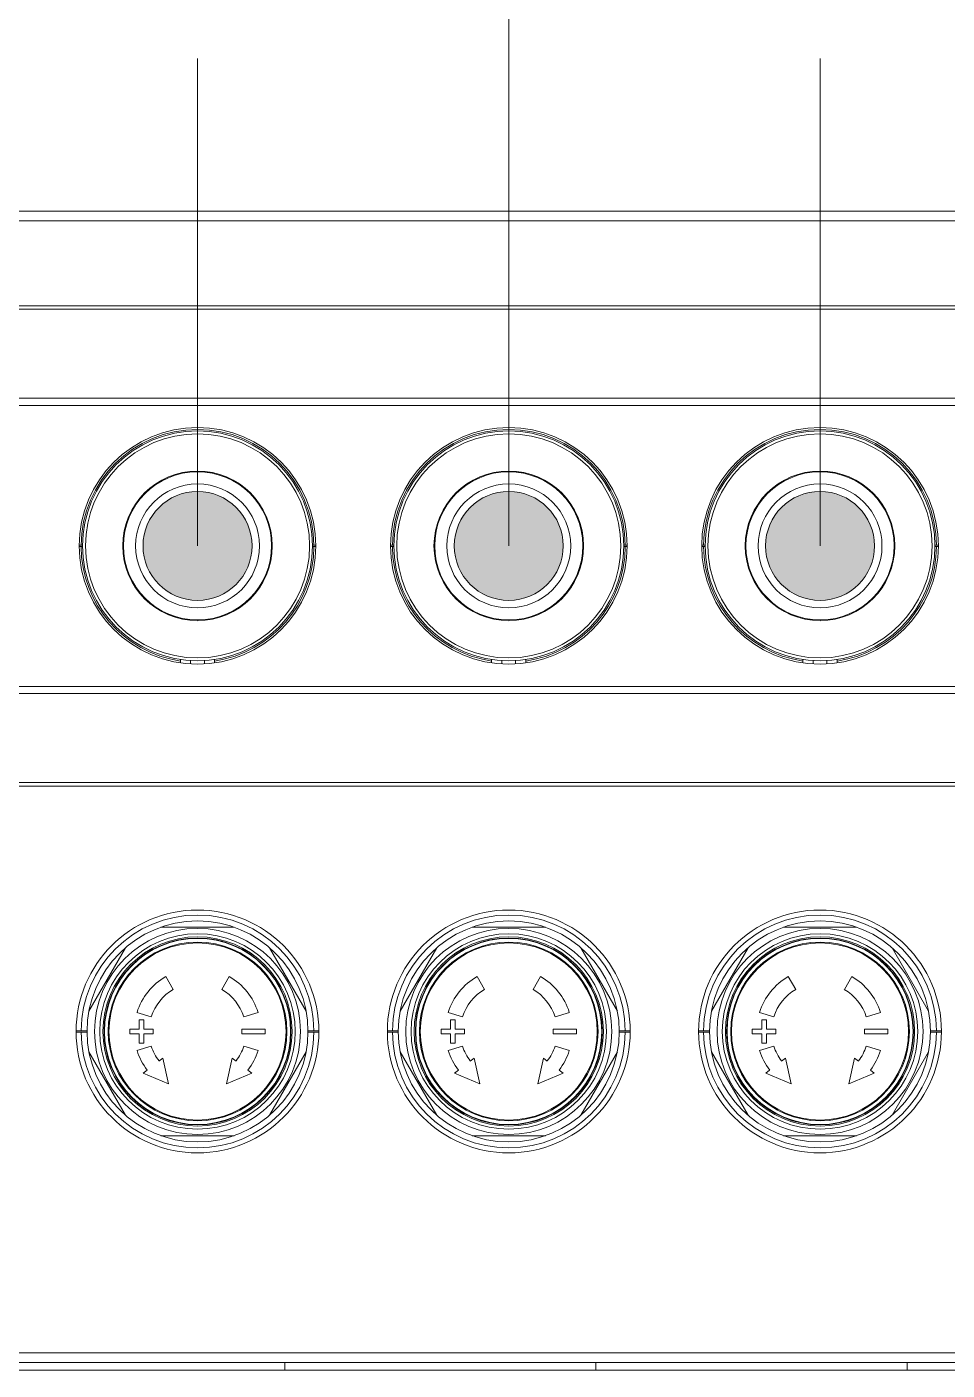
# Model space of a CAD drawing. Header units: millimetres. Extents: x 206 to 1899, y -454 to 296.
# Drawn here: x 611.94 to 621.18, y 49.66 to 63.15 of the extents above; entities that cross this region are included whole.
import ezdxf

# ---------------------------------------------------------------- set-up
doc = ezdxf.new("R2010")
doc.units = ezdxf.units.MM
doc.layers.add('细实线', color=7, linetype='Continuous', lineweight=15)

msp = doc.modelspace()

# ---------------------------------------------------------------- hatches: boundary and pattern name
at = {"lineweight": 9}
h = msp.add_hatch(color=256, dxfattribs=at)
h.dxf.hatch_style = 1
h.paths.add_polyline_path([(613.107, 57.938, 1), (614.201, 57.938, 1)])
h = msp.add_hatch(color=256, dxfattribs=at)
h.dxf.hatch_style = 1
h.paths.add_polyline_path([(616.232, 57.938, 1), (617.326, 57.938, 1)])
h = msp.add_hatch(color=256, dxfattribs=at)
h.dxf.hatch_style = 1
h.paths.add_polyline_path([(619.357, 57.938, 1), (620.451, 57.938, 1)])

# ---------------------------------------------------------------- linework, layer by layer
for p, q in [((616.779, 57.938), (616.779, 65.935)), ((613.654, 57.938), (613.654, 62.83)), ((619.904, 57.938), (619.904, 62.83))]:
    msp.add_line(p, q, dxfattribs=at)
at = {"layer": '细实线', "linetype": 'Continuous', "lineweight": 9}
for p, q in [((622.429, 61.3), (602.716, 61.3)), ((602.766, 61.2), (622.379, 61.2)), ((602.766, 60.349), (622.379, 60.349)), ((602.766, 60.314), (622.379, 60.314)), ((622.379, 59.42), (602.766, 59.42)), ((622.379, 59.349), (602.766, 59.349)), ((612.499, 57.944), (612.466, 57.944)), ((612.499, 57.931), (612.466, 57.931)), ((614.841, 57.944), (614.808, 57.944)), ((614.841, 57.931), (614.808, 57.931)), ((615.624, 57.944), (615.591, 57.944)), ((615.624, 57.931), (615.591, 57.931)), ((617.966, 57.944), (617.933, 57.944)), ((617.966, 57.931), (617.933, 57.931)), ((618.749, 57.944), (618.716, 57.944)), ((618.749, 57.931), (618.716, 57.931)), ((621.058, 57.944), (621.091, 57.944)), ((621.058, 57.931), (621.091, 57.931)), ((613.482, 56.797), (613.482, 56.767)), ((613.585, 56.757), (613.585, 56.788)), ((613.723, 56.788), (613.723, 56.757)), ((613.826, 56.797), (613.826, 56.767)), ((616.607, 56.797), (616.607, 56.767)), ((616.71, 56.757), (616.71, 56.788)), ((616.848, 56.788), (616.848, 56.757)), ((616.951, 56.797), (616.951, 56.767)), ((619.732, 56.797), (619.732, 56.767)), ((619.835, 56.757), (619.835, 56.788)), ((619.973, 56.788), (619.973, 56.757)), ((620.076, 56.797), (620.076, 56.767)), ((621.761, 56.526), (602.766, 56.526)), ((621.811, 56.455), (602.766, 56.455)), ((602.766, 55.562), (622.379, 55.562)), ((602.766, 55.526), (622.379, 55.526)), ((613.287, 54.11), (614.021, 54.11)), ((616.412, 54.11), (617.146, 54.11)), ((619.537, 54.11), (620.271, 54.11)), ((612.564, 53.268), (612.931, 53.904)), ((614.377, 53.904), (614.744, 53.268)), ((615.689, 53.268), (616.056, 53.904)), ((617.502, 53.904), (617.869, 53.268)), ((618.814, 53.268), (619.181, 53.904)), ((620.627, 53.904), (620.994, 53.268)), ((613.335, 53.615), (613.41, 53.485)), ((613.898, 53.485), (613.973, 53.615)), ((616.46, 53.615), (616.535, 53.485)), ((617.023, 53.485), (617.098, 53.615)), ((619.585, 53.615), (619.66, 53.485)), ((620.148, 53.485), (620.223, 53.615)), ((613.189, 53.209), (613.046, 53.254)), ((613.068, 53.086), (613.068, 53.18)), ((613.068, 53.18), (613.115, 53.18)), ((613.115, 53.18), (613.115, 53.086)), ((614.262, 53.254), (614.119, 53.209)), ((616.314, 53.209), (616.171, 53.254)), ((616.193, 53.086), (616.193, 53.18)), ((616.193, 53.18), (616.24, 53.18)), ((616.24, 53.18), (616.24, 53.086)), ((617.387, 53.254), (617.244, 53.209)), ((619.439, 53.209), (619.296, 53.254)), ((619.318, 53.086), (619.318, 53.18)), ((619.318, 53.18), (619.365, 53.18)), ((619.365, 53.18), (619.365, 53.086)), ((620.512, 53.254), (620.369, 53.209)), ((612.545, 53.069), (612.435, 53.069)), ((612.545, 53.056), (612.435, 53.056)), ((612.974, 53.039), (612.974, 53.086)), ((612.974, 53.086), (613.068, 53.086)), ((613.068, 53.039), (612.974, 53.039)), ((613.068, 52.946), (613.068, 53.039)), ((613.115, 53.086), (613.209, 53.086)), ((613.115, 53.039), (613.115, 52.946)), ((613.209, 53.039), (613.115, 53.039)), ((613.209, 53.086), (613.209, 53.039)), ((614.099, 53.039), (614.099, 53.086)), ((614.099, 53.086), (614.334, 53.086)), ((614.334, 53.039), (614.099, 53.039)), ((614.334, 53.086), (614.334, 53.039)), ((614.873, 53.069), (614.763, 53.069)), ((614.873, 53.056), (614.763, 53.056)), ((615.67, 53.069), (615.56, 53.069)), ((615.67, 53.056), (615.56, 53.056)), ((616.099, 53.039), (616.099, 53.086)), ((616.099, 53.086), (616.193, 53.086)), ((616.193, 53.039), (616.099, 53.039)), ((616.193, 52.946), (616.193, 53.039)), ((616.24, 53.086), (616.334, 53.086)), ((616.24, 53.039), (616.24, 52.946)), ((616.334, 53.039), (616.24, 53.039)), ((616.334, 53.086), (616.334, 53.039)), ((617.224, 53.039), (617.224, 53.086)), ((617.224, 53.086), (617.459, 53.086)), ((617.459, 53.039), (617.224, 53.039)), ((617.459, 53.086), (617.459, 53.039)), ((617.998, 53.069), (617.888, 53.069)), ((617.998, 53.056), (617.888, 53.056)), ((618.795, 53.069), (618.685, 53.069)), ((618.795, 53.056), (618.685, 53.056)), ((619.224, 53.039), (619.224, 53.086)), ((619.224, 53.086), (619.318, 53.086)), ((619.318, 53.039), (619.224, 53.039)), ((619.318, 52.946), (619.318, 53.039)), ((619.365, 53.086), (619.459, 53.086)), ((619.365, 53.039), (619.365, 52.946)), ((619.459, 53.039), (619.365, 53.039)), ((619.459, 53.086), (619.459, 53.039)), ((620.349, 53.039), (620.349, 53.086)), ((620.349, 53.086), (620.584, 53.086)), ((620.584, 53.039), (620.349, 53.039)), ((620.584, 53.086), (620.584, 53.039)), ((621.013, 53.069), (621.123, 53.069)), ((621.013, 53.056), (621.123, 53.056)), ((613.046, 52.871), (613.189, 52.916)), ((613.115, 52.946), (613.068, 52.946)), ((614.119, 52.916), (614.262, 52.871)), ((616.171, 52.871), (616.314, 52.916)), ((616.24, 52.946), (616.193, 52.946)), ((617.244, 52.916), (617.387, 52.871)), ((619.296, 52.871), (619.439, 52.916)), ((619.365, 52.946), (619.318, 52.946)), ((620.369, 52.916), (620.512, 52.871)), ((612.931, 52.221), (612.564, 52.857)), ((613.267, 52.766), (613.307, 52.796)), ((613.307, 52.796), (613.364, 52.538)), ((613.944, 52.538), (614.001, 52.796)), ((614.001, 52.796), (614.041, 52.766)), ((614.744, 52.857), (614.377, 52.221)), ((616.056, 52.221), (615.689, 52.857)), ((616.392, 52.766), (616.432, 52.796)), ((616.432, 52.796), (616.489, 52.538)), ((617.069, 52.538), (617.126, 52.796)), ((617.126, 52.796), (617.166, 52.766)), ((617.869, 52.857), (617.502, 52.221)), ((619.181, 52.221), (618.814, 52.857)), ((619.517, 52.766), (619.557, 52.796)), ((619.557, 52.796), (619.614, 52.538)), ((620.194, 52.538), (620.251, 52.796)), ((620.251, 52.796), (620.291, 52.766)), ((620.994, 52.857), (620.627, 52.221)), ((613.109, 52.644), (613.148, 52.675)), ((613.364, 52.538), (613.109, 52.644)), ((614.199, 52.644), (613.944, 52.538)), ((614.16, 52.675), (614.199, 52.644)), ((616.234, 52.644), (616.273, 52.675)), ((616.489, 52.538), (616.234, 52.644)), ((617.324, 52.644), (617.069, 52.538)), ((617.285, 52.675), (617.324, 52.644)), ((619.359, 52.644), (619.398, 52.675)), ((619.614, 52.538), (619.359, 52.644)), ((620.449, 52.644), (620.194, 52.538)), ((620.41, 52.675), (620.449, 52.644)), ((614.021, 52.016), (613.287, 52.016)), ((617.146, 52.016), (616.412, 52.016)), ((620.271, 52.016), (619.537, 52.016)), ((622.379, 49.838), (602.766, 49.838)), ((593.648, 49.663), (668.798, 49.663)), ((622.429, 49.738), (602.716, 49.738)), ((614.529, 49.738), (614.529, 49.663)), ((617.654, 49.738), (617.654, 49.663)), ((620.779, 49.738), (620.779, 49.663))]:
    msp.add_line(p, q, dxfattribs=at)
for centre, radius in [((613.654, 57.938), 1.188), ((613.654, 57.938), 1.154), ((616.779, 57.938), 1.188), ((616.779, 57.938), 1.154), ((619.904, 57.938), 1.188), ((619.904, 57.938), 1.154), ((613.654, 57.938), 1.125), ((616.779, 57.938), 1.125), ((619.904, 57.938), 1.125), ((613.654, 57.938), 0.751), ((616.779, 57.938), 0.751), ((619.904, 57.938), 0.751), ((613.654, 57.938), 0.622), ((616.779, 57.938), 0.622), ((619.904, 57.938), 0.622), ((613.654, 57.938), 0.547), ((616.779, 57.938), 0.547), ((619.904, 57.938), 0.547), ((613.654, 53.063), 1.219), ((616.779, 53.063), 1.219), ((619.904, 53.063), 1.219), ((613.654, 53.063), 1.109), ((613.654, 53.063), 1.034), ((616.779, 53.063), 1.109), ((616.779, 53.063), 1.034), ((619.904, 53.063), 1.109), ((619.904, 53.063), 1.034), ((613.654, 53.063), 0.981), ((613.654, 53.063), 0.95), ((613.654, 53.063), 0.938), ((613.654, 53.063), 0.934), ((613.654, 53.063), 0.897), ((613.654, 53.063), 0.889), ((616.779, 53.063), 0.981), ((616.779, 53.063), 0.95), ((616.779, 53.063), 0.938), ((616.779, 53.063), 0.934), ((616.779, 53.063), 0.897), ((616.779, 53.063), 0.889), ((619.904, 53.063), 0.981), ((619.904, 53.063), 0.95), ((619.904, 53.063), 0.938), ((619.904, 53.063), 0.934), ((619.904, 53.063), 0.897), ((619.904, 53.063), 0.889)]:
    msp.add_circle(centre, radius, dxfattribs=at)
for centre, radius, start, end in [((613.654, 57.938), 1.169, 0.3064, 179.6936), ((616.779, 57.938), 1.169, 0.3064, 179.6936), ((619.904, 57.938), 1.169, 0.3064, 179.6936), ((613.654, 57.938), 0.744, 270.3567, 270), ((616.779, 57.938), 0.744, 270.3567, 270), ((619.904, 57.938), 0.744, 270.3567, 270), ((613.654, 57.938), 1.169, 180.3064, 261.5128), ((613.654, 57.938), 1.169, 278.4872, 359.6936), ((616.779, 57.938), 1.169, 180.3064, 261.5128), ((616.779, 57.938), 1.169, 278.4872, 359.6936), ((619.904, 57.938), 1.169, 180.3064, 261.5128), ((619.904, 57.938), 1.169, 278.4872, 359.6936), ((613.655, 57.938), 0.744, 269.9468, 270.3035), ((616.78, 57.938), 0.744, 269.9468, 270.3035), ((619.905, 57.938), 0.744, 269.9468, 270.3035), ((613.654, 53.063), 1.169, 0.3064, 179.6936), ((616.779, 53.063), 1.169, 0.3064, 179.6936), ((619.904, 53.063), 1.169, 0.3064, 179.6936), ((613.654, 53.063), 0.637, 120, 162.5), ((613.654, 53.063), 0.637, 17.5, 60), ((616.779, 53.063), 0.637, 120, 162.5), ((616.779, 53.063), 0.637, 17.5, 60), ((619.904, 53.063), 0.637, 120, 162.5), ((619.904, 53.063), 0.637, 17.5, 60), ((613.654, 53.063), 0.487, 120, 162.5), ((613.654, 53.063), 0.487, 17.5, 60), ((616.779, 53.063), 0.487, 120, 162.5), ((616.779, 53.063), 0.487, 17.5, 60), ((619.904, 53.063), 0.487, 120, 162.5), ((619.904, 53.063), 0.487, 17.5, 60), ((613.654, 53.063), 1.169, 180.3064, 359.6936), ((616.779, 53.063), 1.169, 180.3064, 359.6936), ((619.904, 53.063), 1.169, 180.3064, 359.6936), ((613.654, 53.063), 0.637, 197.5, 217.5), ((613.654, 53.063), 0.487, 197.5, 217.5), ((613.654, 53.063), 0.487, 322.5, 342.5), ((613.654, 53.063), 0.637, 322.5, 342.5), ((616.779, 53.063), 0.637, 197.5, 217.5), ((616.779, 53.063), 0.487, 197.5, 217.5), ((616.779, 53.063), 0.487, 322.5, 342.5), ((616.779, 53.063), 0.637, 322.5, 342.5), ((619.904, 53.063), 0.637, 197.5, 217.5), ((619.904, 53.063), 0.487, 197.5, 217.5), ((619.904, 53.063), 0.487, 322.5, 342.5), ((619.904, 53.063), 0.637, 322.5, 342.5)]:
    msp.add_arc(centre, radius, start, end, dxfattribs=at)

doc.saveas('drawing.dxf')
